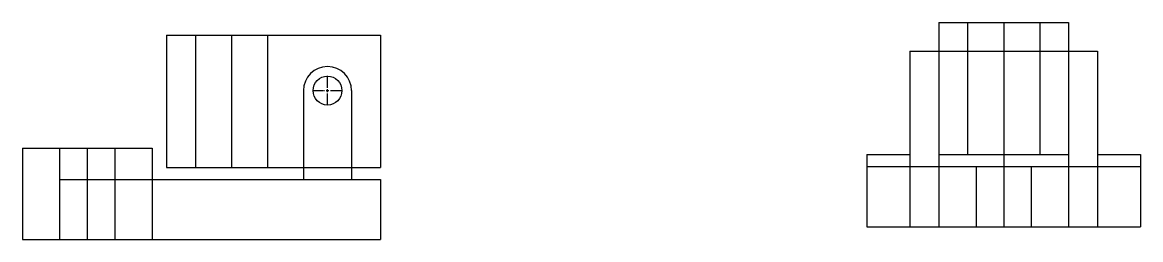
# Model space of a CAD drawing. Header units: millimetres. Extents: x 175 to 1850, y -94 to 323.
# Drawn here: x 1384.6 to 1850, y -42.7 to 47.7 of the extents above; entities that cross this region are included whole.
import ezdxf

# ---------------------------------------------------------------- set-up
doc = ezdxf.new("R2010")
doc.units = ezdxf.units.MM
doc.header["$MEASUREMENT"] = 0
doc.linetypes.add('CENTER2', pattern=[1.125, 0.75, -0.125, 0.125, -0.125])

# ---------------------------------------------------------------- blocks, each defined once
blk = doc.blocks.new('*U7')
at = {"color": 0, "linetype": 'CENTER2', "transparency": 16777216}
for p, q in [((0, 1.2), (0, 6.12)), ((-6.12, 0), (-1.2, 0)), ((1.2, 0), (6.12, 0)), ((0, -6.12), (0, -1.2))]:
    blk.add_line(p, q, dxfattribs=at)
at = {"color": 0, "linetype": 'Continuous', "transparency": 16777216}
for p, q in [((-0.6, 0), (0.6, 0)), ((0, -0.6), (0, 0.6))]:
    blk.add_line(p, q, dxfattribs=at)

msp = doc.modelspace()

# ---------------------------------------------------------------- linework, layer by layer
for p, q in [((1766.004, 47.694), (1820.004, 47.694)), ((1766.004, 47.694), (1766.004, -37.306)), ((1778.004, 47.694), (1778.004, -7.306)), ((1793.004, 47.694), (1793.004, -37.306)), ((1808.004, 47.694), (1808.004, -7.306)), ((1820.004, 47.694), (1820.004, -37.306)), ((1444.562, 42.32), (1533.562, 42.32)), ((1444.562, 42.32), (1444.562, -12.68)), ((1456.562, 42.32), (1456.562, -12.68)), ((1471.562, 42.32), (1471.562, -12.68)), ((1486.562, 42.32), (1486.562, -12.68)), ((1533.562, 42.32), (1533.562, -12.68)), ((1754.004, 35.694), (1754.004, -37.306)), ((1754.004, 35.694), (1832.004, 35.694)), ((1832.004, 35.694), (1832.004, -37.306)), ((1501.562, 19.32), (1501.562, -17.68)), ((1521.562, 19.32), (1521.562, -17.68)), ((1384.562, -4.68), (1384.562, -42.68)), ((1384.562, -4.68), (1438.562, -4.68)), ((1400.062, -4.68), (1400.062, -42.68)), ((1411.472, -4.68), (1411.472, -42.68)), ((1423.062, -4.68), (1423.062, -42.68)), ((1438.562, -4.68), (1438.562, -42.68)), ((1736.004, -7.306), (1754.004, -7.306)), ((1736.004, -7.306), (1736.004, -37.306)), ((1766.004, -7.306), (1820.004, -7.306)), ((1832.004, -7.306), (1850.004, -7.306)), ((1850.004, -7.306), (1850.004, -37.306)), ((1444.562, -12.68), (1533.562, -12.68)), ((1736.004, -12.306), (1850.004, -12.306)), ((1781.504, -12.306), (1781.504, -37.306)), ((1804.504, -12.306), (1804.504, -37.306)), ((1400.062, -17.68), (1533.562, -17.68)), ((1533.562, -17.68), (1533.562, -42.68)), ((1736.004, -37.306), (1850.004, -37.306)), ((1384.562, -42.68), (1533.562, -42.68))]:
    msp.add_line(p, q)
msp.add_circle((1511.562, 19.32), 6)
msp.add_arc((1511.562, 19.32), 10, 0, 180)

# ---------------------------------------------------------------- block references
at = {"linetype": 'CENTER2'}
msp.add_blockref('*U7', (1511.562, 19.32), dxfattribs=at)

doc.saveas('drawing.dxf')
